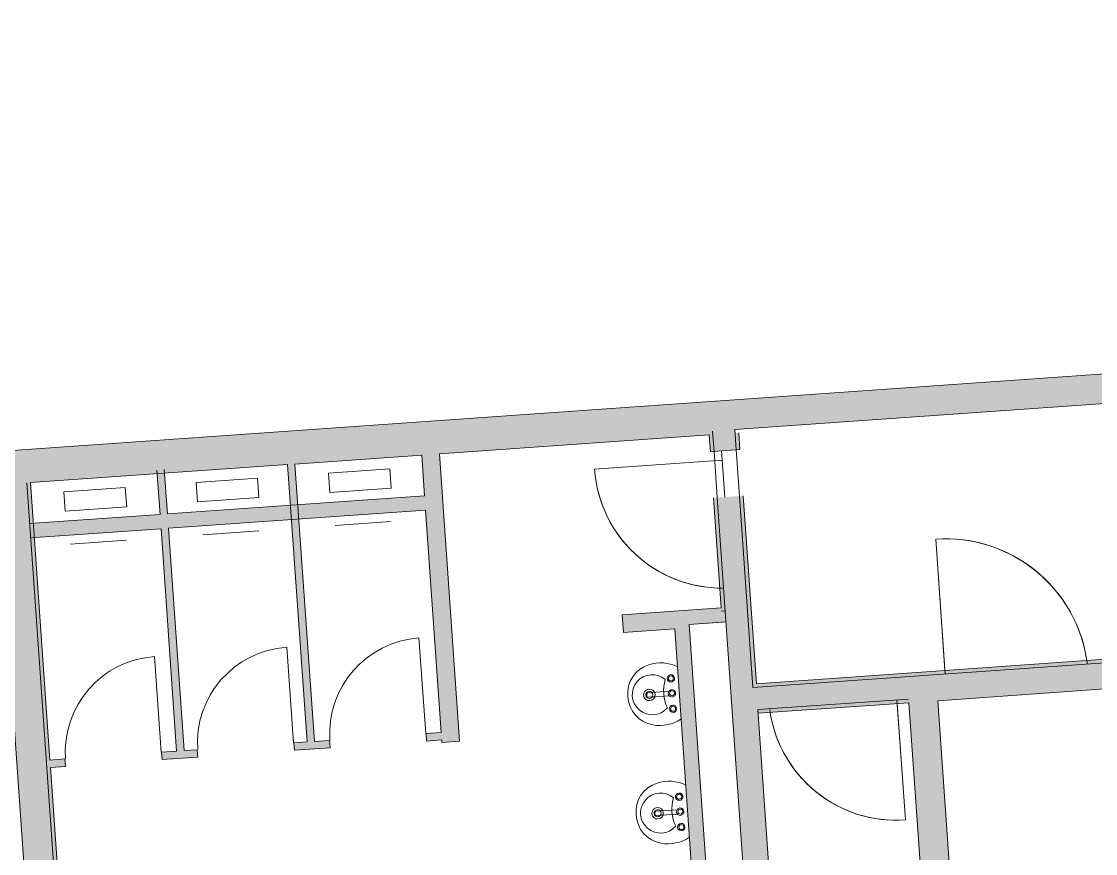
# Model space of a CAD drawing. Header units: millimetres. Extents: x 833941507 to 1669051331, y 817666127 to 1636299673.
# Drawn here: x 834390742 to 834397984, y 818044197 to 818049808 of the extents above; entities that cross this region are included whole.
import ezdxf

# ---------------------------------------------------------------- set-up
doc = ezdxf.new("R2010")
doc.units = ezdxf.units.MM
doc.header["$LTSCALE"] = 3
for name, color, linetype, lineweight in [('3A35X-MAGP-P-MP-B02A$0$A-200-M_WALL_INT', 252, 'Continuous', 9), ('3A35X-MAGP-P-MP-B02A$0$A-200-M_WALL_PAT', 252, 'Continuous', 9), ('3A35X-MAGP-P-MP-B02A$0$A-230-M_FLOOR', 252, 'Continuous', 18), ('3A35X-MAGP-P-MP-B02A$0$A-325-M_DOOR', 252, 'Continuous', 5), ('3A35X-MAGP-P-MP-B02A$0$M-520-M_DRAINAGE_FW', 252, 'Continuous', 5), ('3A35X-MAGP-P-MP-B02B$0$A-200-M_WALL_INT', 252, 'Continuous', 9), ('3A35X-MAGP-P-MP-B02B$0$A-200-M_WALL_PAT', 252, 'Continuous', 9), ('3A35X-MAGP-P-MP-B02B$0$A-230-M_FLOOR', 252, 'Continuous', 18), ('3A35X-MAGP-P-MP-B02B$0$A-325-M_DOOR', 252, 'Continuous', 5), ('3A35X-MAGP-P-MP-B02B$0$M-520-M_DRAINAGE_FW', 252, 'Continuous', 5), ('UAJ-23FLOR-h', 251, 'Continuous', 9)]:
    doc.layers.add(name, color=color, linetype=linetype, lineweight=lineweight)
doc.layers.add('UAJ-00XREF', color=7, linetype='Continuous')

# ---------------------------------------------------------------- blocks, each defined once
blk = doc.blocks.new('GBP-LTC-LB01')
at = {"layer": 'UAJ-23FLOR-h'}
h = blk.add_hatch(dxfattribs=at)
h.set_pattern_fill('EARTH,_O', color=256, scale=180, angle=45)
h.set_pattern_definition([(48.9989, (834576001.8, 818046085.3), (-112.727, 1612.5107), [1143, -1143]), (48.9989, (834575678.3, 818046366.6), (-112.727, 1612.5107), [1143, -1143]), (48.9989, (834575354.8, 818046647.8), (-112.727, 1612.5107), [1143, -1143]), (138.9989, (834575340.7, 818046849.3), (-1612.5107, -112.727), [1143, -1143]), (138.9989, (834575621.9, 818047172.8), (-1612.5107, -112.727), [1143, -1143]), (138.9989, (834575903.1, 818047496.3), (-1612.5107, -112.727), [1143, -1143])])
h.paths.add_polyline_path([(834572173.1, 818200349.2), (834310583.7, 818182062.1), (834331502.2, 817882831.7), (834364939.7, 817885169.2), (834473095.7, 818011283.6), (834480533.7, 818020120.4), (834485095.1, 818025709.5), (834491375.7, 818033619), (834497063.4, 818041013), (834493145.8, 818043678.7), (834512788.5, 818074029.2), (834518712.5, 818083675.2), (834526231.3, 818096325.1), (834534646, 818111073), (834545956, 818131981.3), (834557204.6, 818154198.8), (834564040, 818168496.8), (834570941.2, 818183576.4), (834578367.8, 818200696.3)])
h.paths.add_polyline_path([(834382131.3, 817956470), (834418268.7, 817958996.1), (834422062.4, 817963855.9), (834428403, 817964299.4), (834467239.2, 818010695.6), (834466445.2, 818021738.8), (834476097.7, 818035709), (834485267.1, 818048983.2), (834487014.9, 818051460.4), (834497268.3, 818067303.4), (834492893.4, 818129890.1), (834448056.6, 818126755.7), (834416896.6, 818105052.1), (834382061.4, 818080789), (834386167.4, 818022059.2), (834377588.4, 818021459.5)], flags=16)
edge = h.paths.add_edge_path(flags=16)
edge.add_line((834540292.3, 818142076.1), (834533466.3, 818141614.1))
edge.add_line((834533466.3, 818141614.1), (834523258, 818143862.7))
edge.add_line((834523258, 818143862.7), (834525896.9, 818155838.9))
edge.add_arc((834558382.4, 818267025.4), 115835, 237.218398, 253.713127, ccw=False)
edge.add_line((834495664.9, 818169638.3), (834498267.6, 818132357))
edge.add_line((834498267.6, 818132357), (834496346.4, 818130135))
edge.add_line((834496346.4, 818130135), (834492879.9, 818129892.7))
edge.add_line((834492879.9, 818129892.7), (834494229.6, 818110587.6))
edge.add_line((834494229.6, 818110587.6), (834496326.1, 818110708.4))
edge.add_line((834496326.1, 818110708.4), (834498420.2, 818080753.6))
edge.add_line((834498420.2, 818080753.6), (834498046.1, 818080727.4))
edge.add_line((834498046.1, 818080727.4), (834498254.5, 818077746.4))
edge.add_line((834498254.5, 818077746.4), (834503061.1, 818078082.4))
edge.add_line((834503061.1, 818078082.4), (834504979.5, 818081212.1))
edge.add_line((834504979.5, 818081212.1), (834509429, 818088470.9))
edge.add_line((834509429, 818088470.9), (834515217.2, 818097913.6))
edge.add_line((834515217.2, 818097913.6), (834526067.4, 818116415.5))
edge.add_line((834526067.4, 818116415.5), (834532489.2, 818127888.7))
edge.add_line((834532489.2, 818127888.7), (834534830.9, 818132146.3))
edge.add_line((834534830.9, 818132146.3), (834540292.3, 818142076.1))
h = blk.add_hatch(dxfattribs=at)
h.set_pattern_fill('EARTH,_O', color=256, scale=180, angle=45)
h.set_pattern_definition([(45.0000001, (-1082349.7, 54794.9), (-3e-06, 1616.4461018), [1143, -1143]), (45.0000001, (-1082652.8, 55098), (-3e-06, 1616.4461018), [1143, -1143]), (45.0000001, (-1082955.9, 55401.1), (-3e-06, 1616.4461018), [1143, -1143]), (135.0000001, (-1082955.9, 55603.1), (-1616.4461018, -3e-06), [1143, -1143]), (135.0000001, (-1082652.8, 55906.2), (-1616.4461018, -3e-06), [1143, -1143]), (135.0000001, (-1082349.7, 56209.3), (-1616.4461018, -3e-06), [1143, -1143])])
h.paths.add_polyline_path([(834669469.3, 818015499.2), (834651080.8, 818014213.8), (834651091.3, 818014066), (834669479.8, 818015351.5)], flags=16)
edge = h.paths.add_edge_path()
edge.add_arc((834611763.6, 818123015.1), 22001.3, 94.00072, 118.68868)
edge.add_line((834601201.9, 818142315.5), (834593918.3, 818141228.4))
edge.add_arc((834611768.4, 818123014), 25502.7, 93.99716, 134.42127, ccw=False)
edge.add_line((834609990.7, 818148454.7), (834618164.4, 818149025.8))
edge.add_line((834618164.4, 818149025.8), (834618408.3, 818145534.9))
edge.add_line((834618408.3, 818145534.9), (834616365.4, 818145392.2))
edge.add_line((834616365.4, 818145392.2), (834616609.4, 818141900.7))
edge.add_line((834616609.4, 818141900.7), (834611621.5, 818141552.2))
edge.add_line((834611621.5, 818141552.2), (834611377.6, 818145043.1))
edge.add_line((834611377.6, 818145043.1), (834610228.6, 818144962.7))
h.paths.add_polyline_path([(834673232.9, 818197365.9), (834607546.5, 818192773.9), (834599172.5, 818174435.3), (834588349.1, 818152374.5), (834578621.5, 818133890.7), (834568418.3, 818115665.3), (834556456.7, 818095618.3), (834546606.4, 818080041.6), (834532219.3, 818058623.7), (834523692.2, 818046595.7), (834515683.5, 818035708.5), (834508244.2, 818025929.9), (834500656.3, 818016266.1), (834489786.8, 818002934.1), (834483448.3, 817995421.3), (834478637.6, 817989841.7), (834458453.8, 817967379.3), (834441506.5, 817949096.4), (834383075.7, 817886437.1), (834482026.7, 817893354.5), (834551919, 817920008.6), (834634905.1, 817930637.1), (834634023, 817939309.4), (834633770.1, 817941795.9), (834633577.7, 817943687), (834508697, 817930983.6), (834507053.5, 817930191.4), (834506409.5, 817939427), (834507656.9, 817945566.7), (834503417.1, 818006767), (834503064.4, 818011762.7), (834514052.9, 818025791.9), (834520784.7, 818034889.3), (834526318.9, 818042436.9), (834532381.7, 818050705.6), (834536345.7, 818056472.7), (834542258.4, 818065225.6), (834550405.9, 818077286.9), (834561579, 818095002), (834574522.7, 818117080), (834587768.9, 818140310.2), (834609774.1, 818143595), (834610002, 818140335.9), (834634252.5, 818142031.5), (834636806.9, 818105492.5), (834642791.5, 818105913.7), (834646278.6, 818056032.6), (834640293.2, 818055614.2), (834643382.3, 818011424.9), (834641138.4, 818011268), (834645775.8, 817944927.9), (834639048.4, 817944243.5), (834640362.1, 817931328.1), (834651070.4, 817932706.9), (834650587.7, 817936476.1), (834685105.7, 817940896.9), (834685588.5, 817937127.6), (834691373.8, 817937868.6)])
blk = doc.blocks.new('3A35X-MAGP-P-MP-B02A')
at = {"layer": '3A35X-MAGP-P-MP-B02A$0$A-200-M_WALL_PAT'}
h = blk.add_hatch(color=256, dxfattribs=at)
h.paths.add_polyline_path([(20563.1, 126556.2), (25290.4, 126556.2), (25290.4, 126756.2), (14075.9, 126756.2), (14075.9, 126556.2), (19867.7, 126556.2)], flags=0)
h.paths.add_polyline_path([(10200.4, 126556.2), (11849.9, 126556.2), (11849.9, 126756.2), (10200.4, 126756.2), (10200.4, 126656.2)], flags=0)
for points in [[(15725.4, 123506.2), (15925.4, 123506.2), (15925.4, 126556.2), (15725.4, 126556.2), (15725.4, 124154.1)], [(17204.6, 126531.2), (20563.1, 126531.2), (20563.1, 126556.2), (15925.4, 126556.2), (15925.4, 126531.2), (16857, 126531.2)], [(18595.1, 126158.7), (18595.1, 126256.2), (15925.4, 126256.2), (15925.4, 126158.7), (17975.4, 126158.7)]]:
    blk.add_hatch(color=256, dxfattribs=at).paths.add_polyline_path(points, flags=0)
h = blk.add_hatch(color=256, dxfattribs=at)
h.paths.add_polyline_path([(15950.4, 123506.2), (15950.4, 126158.7), (15925.4, 126158.7), (15925.4, 123506.2)], flags=0)
h.paths.add_polyline_path([(15932.7, 126256.2), (15950.4, 126256.2), (15950.4, 126531.2), (15925.4, 126531.2), (15925.4, 126256.2), (15929, 126256.2)], flags=0)
h = blk.add_hatch(color=256, dxfattribs=at)
h.paths.add_polyline_path([(16857, 124656.2), (16857, 126158.7), (16807, 126158.7), (16807, 124656.2)], flags=0)
h.paths.add_polyline_path([(16807, 126256.2), (16857, 126256.2), (16857, 126531.2), (16807, 126531.2), (16807, 126284.5)], flags=0)
at = {"layer": '3A35X-MAGP-P-MP-B02A$0$A-200-M_WALL_PAT', "lineweight": 5}
h = blk.add_hatch(color=256, dxfattribs=at)
h.paths.add_polyline_path([(17688.5, 124656.2), (17738.5, 124656.2), (17738.5, 126158.7), (17688.5, 126158.7), (17688.5, 124885.1)], flags=0)
h.paths.add_polyline_path([(17738.5, 126256.2), (17738.5, 126531.2), (17688.5, 126531.2), (17688.5, 126256.2)], flags=0)
for points in [[(18595.1, 126106.2), (18715.1, 126106.2), (18715.1, 126531.2), (18595.1, 126531.2), (18595.1, 126158.7)], [(20563.1, 126418.2), (20563.1, 126531.2), (20538.1, 126531.2), (20538.1, 126418.2)], [(20613.1, 126418.2), (20713.1, 126418.2), (20713.1, 126556.2), (20563.1, 126556.2), (20563.1, 126418.2)], [(20738.1, 126418.2), (20738.1, 126531.2), (20713.1, 126531.2), (20713.1, 126418.2)], [(18602.3, 124588.7), (18715.1, 124588.7), (18715.1, 126106.2), (18595.1, 126106.2), (18595.1, 124588.7)], [(20563.1, 125266.2), (20563.1, 126106.2), (20538.1, 126106.2), (20538.1, 125266.2)], [(20713.1, 124811.2), (20713.1, 126106.2), (20563.1, 126106.2), (20563.1, 124811.2)], [(20713.1, 124811.2), (20738.1, 124811.2), (20738.1, 126106.2), (20713.1, 126106.2), (20713.1, 125085.3)], [(20216.3, 125243.7), (20313.8, 125243.7), (20313.8, 125363.7), (19867.7, 125363.7), (19867.7, 125243.7), (20036.9, 125243.7)], [(20538.1, 125266.2), (20538.1, 125363.7), (20313.8, 125363.7), (20313.8, 125266.2)], [(20238.8, 123531.2), (20313.8, 123531.2), (20313.8, 125243.7), (20216.3, 125243.7), (20216.3, 123531.2), (20234, 123531.2)], [(20563.1, 124661.2), (21865.1, 124661.2), (21865.1, 124811.2), (20563.1, 124811.2)], [(20738.1, 124811.2), (25265.4, 124811.2), (25265.4, 124836.2), (20738.1, 124836.2), (20738.1, 124820.7)], [(21865.1, 124661.2), (23590.4, 124661.2), (23590.4, 124811.2), (21865.1, 124811.2)], [(18595.1, 124606.2), (18595.1, 124656.2), (18493.3, 124656.2), (18493.3, 124606.2)], [(20713.1, 123336.2), (20735.6, 123336.2), (20735.6, 124661.2), (20563.1, 124661.2), (20563.1, 123336.2), (20706.5, 123336.2)], [(21050.4, 124636.2), (21755.1, 124636.2), (21755.1, 124661.2), (20735.6, 124661.2), (20735.6, 124636.2), (20973.9, 124636.2)], [(21755.1, 120656.1), (21950.1, 120656.2), (21950.1, 124661.2), (21755.1, 124661.2), (21755.1, 120656.2)], [(21950.1, 124636.2), (23590.4, 124636.2), (23590.4, 124661.2), (21950.1, 124661.2)]]:
    blk.add_hatch(color=256, dxfattribs=at).paths.add_polyline_path(points, flags=0)
h = blk.add_hatch(color=256, dxfattribs=at)
h.paths.add_polyline_path([(17688.5, 124606.2), (17840.3, 124606.2), (17840.3, 124656.2), (17599.2, 124656.2), (17599.2, 124606.2)], flags=0)
h.paths.add_polyline_path([(16705.2, 124606.2), (16946.2, 124606.2), (16946.2, 124656.2), (16705.2, 124656.2)], flags=0)
h.paths.add_polyline_path([(16052.2, 124606.2), (16052.2, 124656.2), (15950.4, 124656.2), (15950.4, 124606.2)], flags=0)
at = {"layer": '3A35X-MAGP-P-MP-B02A$0$A-200-M_WALL_INT'}
for p, q in [((25877.4, 126756.2), (14075.9, 126756.2)), ((15725.4, 126556.2), (15725.4, 123506.2)), ((15925.4, 126531.2), (15925.4, 123506.2)), ((15950.4, 126531.2), (17688.5, 126531.2)), ((15950.4, 124656.2), (15950.4, 126531.2)), ((16807, 126556.2), (16807, 126256.2)), ((16857, 126256.2), (16857, 126556.2)), ((17688.5, 124656.2), (17688.5, 126531.2)), ((17738.5, 126531.2), (17738.5, 124656.2)), ((17738.5, 126531.2), (18595.1, 126531.2)), ((18595.1, 126531.2), (18595.1, 126256.2)), ((18715.1, 124588.7), (18715.1, 126531.2)), ((18715.1, 126531.2), (20538.1, 126531.2)), ((20538.1, 126531.2), (20538.1, 126418.2)), ((20563.1, 126556.2), (20563.1, 126418.2)), ((20713.1, 126556.2), (20713.1, 126418.2)), ((20713.1, 126556.2), (25290.4, 126556.2)), ((20738.1, 126418.2), (20738.1, 126531.2)), ((20613.1, 126418.2), (20538.1, 126418.2)), ((20738.1, 126418.2), (20713.1, 126418.2)), ((16807, 126256.2), (15925.4, 126256.2)), ((18595.1, 126256.2), (16857, 126256.2)), ((15925.4, 126158.7), (16807, 126158.7)), ((16807, 126158.7), (16807, 124656.2)), ((16857, 126158.7), (18595.1, 126158.7)), ((16857, 124656.2), (16857, 126158.7)), ((18595.1, 124656.2), (18595.1, 126158.7)), ((20538.1, 125363.7), (20538.1, 126106.2)), ((20563.1, 123508.7), (20563.1, 126106.2)), ((20713.1, 124811.2), (20713.1, 126106.2)), ((20738.1, 124836.2), (20738.1, 126106.2)), ((19867.7, 125363.7), (20538.1, 125363.7)), ((19867.7, 125243.7), (19867.7, 125363.7)), ((20216.3, 125243.7), (19867.7, 125243.7)), ((20216.3, 123531.2), (20216.3, 125243.7)), ((20313.8, 125266.2), (20313.8, 123508.7)), ((20563.1, 125266.2), (20313.8, 125266.2)), ((20713.1, 124811.2), (25290.4, 124811.2)), ((25265.4, 124836.2), (20738.1, 124836.2)), ((15950.4, 124656.2), (16052.2, 124656.2)), ((16052.2, 124656.2), (16052.2, 124606.2)), ((16705.2, 124656.2), (16807, 124656.2)), ((16705.2, 124656.2), (16705.2, 124606.2)), ((16857, 124656.2), (16946.2, 124656.2)), ((16946.2, 124656.2), (16946.2, 124606.2)), ((17688.5, 124656.2), (17599.2, 124656.2)), ((17599.2, 124656.2), (17599.2, 124606.2)), ((17840.3, 124656.2), (17738.5, 124656.2)), ((17840.3, 124656.2), (17840.3, 124606.2)), ((18493.3, 124656.2), (18595.1, 124656.2)), ((18493.3, 124656.2), (18493.3, 124606.2)), ((21755.1, 124661.2), (20735.6, 124661.2)), ((20735.6, 124661.2), (20735.6, 123336.2)), ((15950.4, 124606.2), (16052.2, 124606.2)), ((15950.4, 123531.2), (15950.4, 124606.2)), ((16705.2, 124606.2), (16946.2, 124606.2)), ((17840.3, 124606.2), (17599.2, 124606.2)), ((18493.3, 124606.2), (18595.1, 124606.2)), ((18595.1, 124588.7), (18595.1, 124606.2)), ((18715.1, 124588.7), (18595.1, 124588.7)), ((20735.6, 124636.2), (21755.1, 124636.2)), ((21755.1, 124636.2), (21755.1, 120681.1)), ((21950.1, 122081.1), (21950.1, 124636.2)), ((21950.1, 124636.2), (23565.4, 124636.2))]:
    blk.add_line(p, q, dxfattribs=at)
at = {"layer": '3A35X-MAGP-P-MP-B02A$0$A-230-M_FLOOR'}
blk.add_line((20563.1, 126106.2), (20563.1, 126418.2), dxfattribs=at)
at = {"layer": '3A35X-MAGP-P-MP-B02A$0$A-325-M_DOOR'}
for p, q in [((20613.1, 126418.2), (20713.1, 126418.2)), ((20613.1, 126106.2), (20613.1, 126418.2)), ((20713.1, 126418.2), (20713.1, 126106.2)), ((20613.1, 126355.2), (19751.1, 126355.2)), ((22013.1, 124836.2), (22013.1, 125723.2)), ((16702.2, 125303.2), (16702.2, 124656.2)), ((17596.2, 125303.2), (17596.2, 124656.2)), ((18490.3, 125303.2), (18490.3, 124656.2)), ((21676.4, 124636.2), (21676.4, 123849.2))]:
    blk.add_line(p, q, dxfattribs=at)
for centre, radius, start, end in [((20613.1, 126355.2), 862, 180, 264.98269), ((22013.1, 124761.2), 962, 4.49576, 90), ((16702.2, 124656.2), 647, 90, 180), ((17596.2, 124656.2), 647, 90, 180), ((18490.3, 124656.2), 647, 90, 180), ((21676.4, 124711.2), 862, 185.0173, 270)]:
    blk.add_arc(centre, radius, start, end, dxfattribs=at)
at = {"layer": '3A35X-MAGP-P-MP-B02A$0$M-520-M_DRAINAGE_FW'}
for p, q in [((16171.2, 126453.7), (16586.2, 126453.7)), ((16171.2, 126323.7), (16171.2, 126453.7)), ((16586.2, 126323.7), (16586.2, 126453.7)), ((17065.2, 126453.7), (17480.2, 126453.7)), ((17065.2, 126323.7), (17065.2, 126453.7)), ((17480.2, 126323.7), (17480.2, 126453.7)), ((17959.3, 126453.7), (18374.3, 126453.7)), ((17959.3, 126323.7), (17959.3, 126453.7)), ((18374.3, 126323.7), (18374.3, 126453.7)), ((16586.2, 126323.7), (16171.2, 126323.7)), ((17480.2, 126323.7), (17065.2, 126323.7)), ((18374.3, 126323.7), (17959.3, 126323.7)), ((16568.7, 126099.2), (16190.6, 126099.2)), ((17462.7, 126099.2), (17084.6, 126099.2)), ((18356.8, 126099.2), (17978.7, 126099.2)), ((20001.4, 124826.2), (20145.6, 124826.2)), ((20001.4, 124796.2), (20145.6, 124796.2)), ((20001.4, 124026.2), (20145.6, 124026.2)), ((20001.4, 123996.2), (20145.6, 123996.2))]:
    blk.add_line(p, q, dxfattribs=at)
for centre, radius, start, end in [((20071.2, 124817.1), 203.5, 103.63506, 181.65578), ((20071.2, 124817.1), 203.5, 103.63506, 181.65578), ((20085.5, 124757.8), 264.4, 60.36494, 103.63506), ((20085.5, 124757.8), 264.4, 60.36494, 103.63506), ((20032.7, 124811.2), 135, 45.46292, 315.0556), ((20165.6, 124912.4), 25, 90, 270), ((20165.6, 124912.4), 17, 90, 270), ((20165.6, 124912.4), 25, 270, 90), ((20165.6, 124912.4), 17, 270, 90), ((20376.6, 124812.7), 266.6, 159.19864, 201.31988), ((20071.2, 124805.3), 203.5, 178.34422, 256.36495), ((20071.2, 124805.3), 203.5, 178.34422, 256.36495), ((20012.7, 124811.2), 38.6, 90, 270), ((20012.7, 124811.2), 23.5, 90, 270), ((20012.7, 124811.2), 38.6, 270, 90), ((20012.7, 124811.2), 23.5, 270, 90), ((20165.6, 124811.2), 25, 90, 270), ((20167, 124811.9), 16.8, 0, 180), ((20167, 124811.9), 16.8, 180, 0), ((20165.6, 124811.2), 25, 270, 90), ((20165.6, 124706.9), 25, 90, 270), ((20166.6, 124706.9), 17, 90, 270), ((20165.6, 124706.9), 25, 270, 90), ((20166.6, 124706.9), 17, 270, 90), ((20085.5, 124864.5), 264.4, 256.36495, 299.63506), ((20085.5, 124864.5), 264.4, 256.36495, 299.63506), ((20071.2, 124017.1), 203.5, 103.63506, 181.65578), ((20071.2, 124017.1), 203.5, 103.63506, 181.65578), ((20085.5, 123957.8), 264.4, 60.36494, 103.63506), ((20085.5, 123957.8), 264.4, 60.36494, 103.63506), ((20032.7, 124011.2), 135, 45.46292, 315.0556), ((20165.6, 124112.4), 25, 90, 270), ((20165.6, 124112.4), 25, 270, 90), ((20376.6, 124012.7), 266.6, 159.19864, 201.31988), ((20165.6, 124112.4), 17, 90, 270), ((20165.6, 124112.4), 17, 270, 90), ((20071.2, 124005.3), 203.5, 178.34422, 256.36495), ((20071.2, 124005.3), 203.5, 178.34422, 256.36495), ((20012.7, 124011.2), 38.6, 90, 270), ((20012.7, 124011.2), 23.5, 90, 270), ((20012.7, 124011.2), 38.6, 270, 90), ((20012.7, 124011.2), 23.5, 270, 90), ((20165.6, 124011.2), 25, 90, 270), ((20167, 124011.9), 16.8, 0, 180), ((20167, 124011.9), 16.8, 180, 0), ((20165.6, 124011.2), 25, 270, 90), ((20165.6, 123906.9), 25, 90, 270), ((20166.6, 123906.9), 17, 90, 270), ((20165.6, 123906.9), 25, 270, 90), ((20166.6, 123906.9), 17, 270, 90), ((20085.5, 124064.5), 264.4, 256.36495, 299.63506), ((20085.5, 124064.5), 264.4, 256.36495, 299.63506)]:
    blk.add_arc(centre, radius, start, end, dxfattribs=at)
for centre in [(20001.4, 124811.2), (20001.4, 124011.2)]:
    blk.add_ellipse(centre, major_axis=(0, 15), ratio=0.428525, start_param=0, end_param=3.141593, dxfattribs=at)
blk = doc.blocks.new('3A35X-MAGP-P-MP-B02B')
at = {"layer": '3A35X-MAGP-P-MP-B02B$0$A-200-M_WALL_PAT'}
h = blk.add_hatch(color=256, dxfattribs=at)
h.paths.add_polyline_path([(21934.5, 126556.2), (25290.4, 126556.2), (25290.4, 126756.2), (14075.9, 126756.2), (14075.9, 126556.2), (21098.2, 126556.2)], flags=0)
h.paths.add_polyline_path([(11736.7, 126556.2), (11849.9, 126556.2), (11849.9, 126756.2), (10200.4, 126756.2), (10200.4, 126556.2), (10550.4, 126556.2)], flags=0)
for points in [[(15925.4, 123506.2), (15925.4, 126556.2), (15725.4, 126556.2), (15725.4, 123506.2)], [(20141, 126531.2), (20563.1, 126531.2), (20563.1, 126556.2), (15925.4, 126556.2), (15925.4, 126531.2), (19972.2, 126531.2)], [(15925.4, 126158.7), (18595.1, 126158.7), (18595.1, 126256.2), (15925.4, 126256.2), (15925.4, 126250.3)]]:
    blk.add_hatch(color=256, dxfattribs=at).paths.add_polyline_path(points, flags=0)
h = blk.add_hatch(color=256, dxfattribs=at)
h.paths.add_polyline_path([(15950.4, 123506.2), (15950.4, 126158.7), (15925.4, 126158.7), (15925.4, 123506.2)], flags=0)
h.paths.add_polyline_path([(15932.7, 126256.2), (15950.4, 126256.2), (15950.4, 126531.2), (15925.4, 126531.2), (15925.4, 126256.2), (15929, 126256.2)], flags=0)
h = blk.add_hatch(color=256, dxfattribs=at)
h.paths.add_polyline_path([(16857, 124656.2), (16857, 126158.7), (16807, 126158.7), (16807, 124656.2)], flags=0)
h.paths.add_polyline_path([(16857, 126256.2), (16857, 126531.2), (16807, 126531.2), (16807, 126256.2)], flags=0)
at = {"layer": '3A35X-MAGP-P-MP-B02B$0$A-200-M_WALL_PAT', "lineweight": 5}
h = blk.add_hatch(color=256, dxfattribs=at)
h.paths.add_polyline_path([(17738.5, 124656.2), (17738.5, 126158.7), (17688.5, 126158.7), (17688.5, 124656.2), (17712.2, 124656.2)], flags=0)
h.paths.add_polyline_path([(17738.5, 126256.2), (17738.5, 126531.2), (17688.5, 126531.2), (17688.5, 126256.2)], flags=0)
for points in [[(18715.1, 126106.2), (18715.1, 126531.2), (18595.1, 126529.5), (18595.1, 126106.2)], [(20613.1, 126418.2), (20713.1, 126418.2), (20713.1, 126556.2), (20563.1, 126556.2), (20563.1, 126418.2)], [(20713.1, 126418.2), (20738.1, 126418.2), (20738.1, 126531.2), (20713.1, 126531.2), (20713.1, 126499.8)], [(18595.1, 124588.7), (18715.1, 124588.7), (18715.1, 126106.2), (18595.1, 126106.2), (18595.1, 124606.2)], [(20713.1, 124811.2), (20713.1, 126106.2), (20563.1, 126106.2), (20563.1, 124811.2)], [(20713.1, 124811.2), (20738.1, 124811.2), (20738.1, 126106.2), (20713.1, 126106.2), (20713.1, 125342.5)], [(19872.5, 125243.7), (20313.8, 125243.7), (20313.8, 125363.7), (19867.7, 125363.7), (19867.7, 125243.7)], [(20313.8, 125266.2), (20538.1, 125266.2), (20538.1, 125363.7), (20313.8, 125363.7), (20313.8, 125313.6)], [(20313.8, 123531.2), (20313.8, 125243.7), (20216.3, 125243.7), (20216.3, 123531.2), (20238.8, 123531.2)], [(21865.1, 124661.2), (21865.1, 124811.2), (20563.1, 124811.2), (20563.1, 124661.2), (21755.1, 124661.2)], [(22050.4, 124661.2), (23590.4, 124661.2), (23590.4, 124811.2), (21865.1, 124811.2), (21865.1, 124661.2), (21950.1, 124661.2)], [(18595.1, 124606.2), (18595.1, 124656.2), (18493.3, 124656.2), (18493.3, 124606.2)], [(20713.1, 123336.2), (20735.6, 123336.2), (20735.6, 124661.2), (20563.1, 124661.2), (20563.1, 123336.2), (20706.5, 123336.2)], [(21755.1, 120656.1), (21950.1, 120656.2), (21950.1, 124661.2), (21755.1, 124661.2), (21755.1, 120656.2)], [(23331, 124636.2), (23590.4, 124636.2), (23590.4, 124661.2), (21950.1, 124661.2), (21950.1, 124636.2), (23038.1, 124636.2)]]:
    blk.add_hatch(color=256, dxfattribs=at).paths.add_polyline_path(points, flags=0)
h = blk.add_hatch(color=256, dxfattribs=at)
h.paths.add_polyline_path([(15950.4, 124606.2), (16052.2, 124606.2), (16052.2, 124656.2), (15950.4, 124656.2)], flags=0)
h.paths.add_polyline_path([(17738.5, 124606.2), (17840.3, 124606.2), (17840.3, 124656.2), (17599.2, 124656.2), (17599.2, 124606.2), (17688.5, 124606.2)], flags=0)
h.paths.add_polyline_path([(16946.2, 124606.2), (16946.2, 124656.2), (16705.2, 124656.2), (16705.2, 124606.2), (16857, 124606.2)], flags=0)
at = {"layer": '3A35X-MAGP-P-MP-B02B$0$A-200-M_WALL_INT'}
for p, q in [((25877.4, 126756.2), (14075.9, 126756.2)), ((15725.4, 126556.2), (15725.4, 123506.2)), ((15925.4, 126531.2), (15925.4, 123506.2)), ((15950.4, 126531.2), (17688.5, 126531.2)), ((15950.4, 124656.2), (15950.4, 126531.2)), ((16807, 126556.2), (16807, 126256.2)), ((16857, 126256.2), (16857, 126556.2)), ((17688.5, 124656.2), (17688.5, 126531.2)), ((17738.5, 126531.2), (17738.5, 124656.2)), ((17738.5, 126531.2), (18595.1, 126531.2)), ((18595.1, 126531.2), (18595.1, 126256.2)), ((18715.1, 124588.7), (18715.1, 126531.2)), ((18715.1, 126531.2), (20538.1, 126531.2)), ((20563.1, 126556.2), (20563.1, 126418.2)), ((20713.1, 126556.2), (20713.1, 126418.2)), ((20713.1, 126556.2), (25290.4, 126556.2)), ((20738.1, 126418.2), (20738.1, 126531.2)), ((20613.1, 126418.2), (20563.1, 126418.2)), ((20738.1, 126418.2), (20713.1, 126418.2)), ((16807, 126256.2), (15925.4, 126256.2)), ((18595.1, 126256.2), (16857, 126256.2)), ((15925.4, 126158.7), (16807, 126158.7)), ((16807, 126158.7), (16807, 124656.2)), ((16857, 126158.7), (18595.1, 126158.7)), ((16857, 124656.2), (16857, 126158.7)), ((18595.1, 124656.2), (18595.1, 126158.7)), ((20563.1, 123508.7), (20563.1, 126106.2)), ((20713.1, 124811.2), (20713.1, 126106.2)), ((20738.1, 124836.2), (20738.1, 126106.2)), ((19867.7, 125363.7), (20538.1, 125363.7)), ((19867.7, 125243.7), (19867.7, 125363.7)), ((20216.3, 125243.7), (19867.7, 125243.7)), ((20216.3, 123531.2), (20216.3, 125243.7)), ((20313.8, 125266.2), (20313.8, 123508.7)), ((20538.1, 125266.2), (20313.8, 125266.2)), ((25265.4, 124811.2), (20713.1, 124811.2)), ((15950.4, 124656.2), (16052.2, 124656.2)), ((16052.2, 124656.2), (16052.2, 124606.2)), ((16705.2, 124656.2), (16807, 124656.2)), ((16705.2, 124656.2), (16705.2, 124606.2)), ((16857, 124656.2), (16946.2, 124656.2)), ((16946.2, 124656.2), (16946.2, 124606.2)), ((17688.5, 124656.2), (17599.2, 124656.2)), ((17599.2, 124656.2), (17599.2, 124606.2)), ((17840.3, 124656.2), (17738.5, 124656.2)), ((17840.3, 124656.2), (17840.3, 124606.2)), ((18493.3, 124656.2), (18595.1, 124656.2)), ((18493.3, 124656.2), (18493.3, 124606.2)), ((21755.1, 124661.2), (20735.6, 124661.2)), ((20735.6, 124661.2), (20735.6, 123336.2)), ((15950.4, 124606.2), (16052.2, 124606.2)), ((15950.4, 123531.2), (15950.4, 124606.2)), ((16705.2, 124606.2), (16946.2, 124606.2)), ((17840.3, 124606.2), (17599.2, 124606.2)), ((18493.3, 124606.2), (18595.1, 124606.2)), ((18595.1, 124588.7), (18595.1, 124606.2)), ((18715.1, 124588.7), (18595.1, 124588.7)), ((21755.1, 124636.2), (21755.1, 120681.1)), ((21950.1, 122081.1), (21950.1, 124636.2)), ((21950.1, 124636.2), (23565.4, 124636.2))]:
    blk.add_line(p, q, dxfattribs=at)
at = {"layer": '3A35X-MAGP-P-MP-B02B$0$A-230-M_FLOOR'}
for p, q in [((20563.1, 126106.2), (20563.1, 126418.2)), ((20538.1, 125341.2), (20563.1, 125341.2))]:
    blk.add_line(p, q, dxfattribs=at)
at = {"layer": '3A35X-MAGP-P-MP-B02B$0$A-325-M_DOOR'}
for p, q in [((20613.1, 126418.2), (20713.1, 126418.2)), ((20613.1, 126106.2), (20613.1, 126418.2)), ((20713.1, 126418.2), (20713.1, 126106.2)), ((20613.1, 126355.2), (19751.1, 126355.2)), ((22013.1, 124811.2), (22013.1, 125723.2)), ((16702.2, 125303.2), (16702.2, 124656.2)), ((17596.2, 125303.2), (17596.2, 124656.2)), ((18490.3, 125303.2), (18490.3, 124656.2)), ((21676.4, 124661.2), (21676.4, 123849.2))]:
    blk.add_line(p, q, dxfattribs=at)
for centre, radius, start, end in [((20613.1, 126355.2), 862, 180, 266.65513), ((22013.1, 124761.2), 962, 2.99718, 90), ((16702.2, 124656.2), 647, 90, 180), ((17596.2, 124656.2), 647, 90, 180), ((18490.3, 124656.2), 647, 90, 180), ((21676.4, 124711.2), 862, 183.34487, 270)]:
    blk.add_arc(centre, radius, start, end, dxfattribs=at)
at = {"layer": '3A35X-MAGP-P-MP-B02B$0$M-520-M_DRAINAGE_FW'}
for p, q in [((16171.2, 126453.7), (16586.2, 126453.7)), ((16171.2, 126323.7), (16171.2, 126453.7)), ((16586.2, 126323.7), (16586.2, 126453.7)), ((17065.2, 126453.7), (17480.2, 126453.7)), ((17065.2, 126323.7), (17065.2, 126453.7)), ((17480.2, 126323.7), (17480.2, 126453.7)), ((17959.3, 126453.7), (18374.3, 126453.7)), ((17959.3, 126323.7), (17959.3, 126453.7)), ((18374.3, 126323.7), (18374.3, 126453.7)), ((16586.2, 126323.7), (16171.2, 126323.7)), ((17480.2, 126323.7), (17065.2, 126323.7)), ((18374.3, 126323.7), (17959.3, 126323.7)), ((16568.7, 126099.2), (16190.6, 126099.2)), ((17462.7, 126099.2), (17084.6, 126099.2)), ((18356.8, 126099.2), (17978.7, 126099.2)), ((20001.4, 124826.2), (20145.6, 124826.2)), ((20001.4, 124796.2), (20145.6, 124796.2)), ((20001.4, 124026.2), (20145.6, 124026.2)), ((20001.4, 123996.2), (20145.6, 123996.2))]:
    blk.add_line(p, q, dxfattribs=at)
for centre, radius, start, end in [((20071.2, 124817.1), 203.5, 103.63506, 181.65578), ((20071.2, 124817.1), 203.5, 103.63506, 181.65578), ((20085.5, 124757.8), 264.4, 60.36494, 103.63506), ((20085.5, 124757.8), 264.4, 60.36494, 103.63506), ((20032.7, 124811.2), 135, 45.46292, 315.0556), ((20165.6, 124912.4), 25, 90, 270), ((20165.6, 124912.4), 17, 90, 270), ((20165.6, 124912.4), 25, 270, 90), ((20165.6, 124912.4), 17, 270, 90), ((20376.6, 124812.7), 266.6, 159.19864, 201.31988), ((20071.2, 124805.3), 203.5, 178.34422, 256.36495), ((20071.2, 124805.3), 203.5, 178.34422, 256.36495), ((20012.7, 124811.2), 38.6, 90, 270), ((20012.7, 124811.2), 23.5, 90, 270), ((20012.7, 124811.2), 38.6, 270, 90), ((20012.7, 124811.2), 23.5, 270, 90), ((20165.6, 124811.2), 25, 90, 270), ((20167, 124811.9), 16.8, 0, 180), ((20167, 124811.9), 16.8, 180, 0), ((20165.6, 124811.2), 25, 270, 90), ((20165.6, 124706.9), 25, 90, 270), ((20166.6, 124706.9), 17, 90, 270), ((20165.6, 124706.9), 25, 270, 90), ((20166.6, 124706.9), 17, 270, 90), ((20085.5, 124864.5), 264.4, 256.36495, 299.63506), ((20085.5, 124864.5), 264.4, 256.36495, 299.63506), ((20071.2, 124017.1), 203.5, 103.63506, 181.65578), ((20071.2, 124017.1), 203.5, 103.63506, 181.65578), ((20085.5, 123957.8), 264.4, 60.36494, 103.63506), ((20085.5, 123957.8), 264.4, 60.36494, 103.63506), ((20032.7, 124011.2), 135, 45.46292, 315.0556), ((20165.6, 124112.4), 25, 90, 270), ((20165.6, 124112.4), 25, 270, 90), ((20376.6, 124012.7), 266.6, 159.19864, 201.31988), ((20165.6, 124112.4), 17, 90, 270), ((20165.6, 124112.4), 17, 270, 90), ((20071.2, 124005.3), 203.5, 178.34422, 256.36495), ((20071.2, 124005.3), 203.5, 178.34422, 256.36495), ((20012.7, 124011.2), 38.6, 90, 270), ((20012.7, 124011.2), 23.5, 90, 270), ((20012.7, 124011.2), 38.6, 270, 90), ((20012.7, 124011.2), 23.5, 270, 90), ((20165.6, 124011.2), 25, 90, 270), ((20167, 124011.9), 16.8, 0, 180), ((20167, 124011.9), 16.8, 180, 0), ((20165.6, 124011.2), 25, 270, 90), ((20165.6, 123906.9), 25, 90, 270), ((20166.6, 123906.9), 17, 90, 270), ((20165.6, 123906.9), 25, 270, 90), ((20166.6, 123906.9), 17, 270, 90), ((20085.5, 124064.5), 264.4, 256.36495, 299.63506), ((20085.5, 124064.5), 264.4, 256.36495, 299.63506)]:
    blk.add_arc(centre, radius, start, end, dxfattribs=at)
for centre in [(20001.4, 124811.2), (20001.4, 124011.2)]:
    blk.add_ellipse(centre, major_axis=(0, 15), ratio=0.428525, start_param=0, end_param=3.141593, dxfattribs=at)

msp = doc.modelspace()

# ---------------------------------------------------------------- block references
msp.add_blockref('GBP-LTC-LB01', (0, 0))
at = {"layer": 'UAJ-00XREF', "rotation": 4.012827991232881}
for name in ['3A35X-MAGP-P-MP-B02B', '3A35X-MAGP-P-MP-B02A']:
    msp.add_blockref(name, (834383745.7, 817919361.1), dxfattribs=at)

doc.saveas('drawing.dxf')
